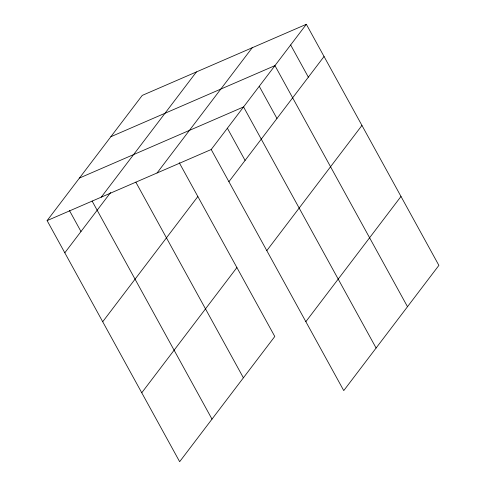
<?xml version="1.0" encoding="UTF-8"?>
<svg xmlns="http://www.w3.org/2000/svg" width="486" height="486" viewBox="0 0 486 486"><rect width="100%" height="100%" fill="white"/><g stroke="black" fill="none" stroke-linecap="round" stroke-linejoin="round"><path stroke-width="0.73" d="M179.267 162.731L274.79 336.488L179.65 461.7L47.112 220.614L142.252 95.402L306.35 24.3L438.888 265.386L343.748 390.598L211.21 149.512L306.35 24.3M101.264 197.152L196.405 71.94M64.808 252.811L110.614 192.529M157.057 172.98L252.198 47.762M102.71 321.744L197.851 196.532M228.906 181.709L324.053 56.498M141.754 392.767L236.895 267.555M266.802 250.642L361.949 125.431M305.852 321.665L400.993 196.453M110.857 136.724L274.955 65.622L407.493 306.702M79.461 178.04L243.559 106.938L376.097 348.025M47.112 220.614L211.21 149.512M290.652 44.961L308.355 77.159M259.257 86.283L276.959 118.481M227.381 128.225L245.084 160.423M135.843 182.177L243.395 377.81M92.103 201.04L211.999 419.126M69.425 210.499L80.986 231.524"/></g></svg>
